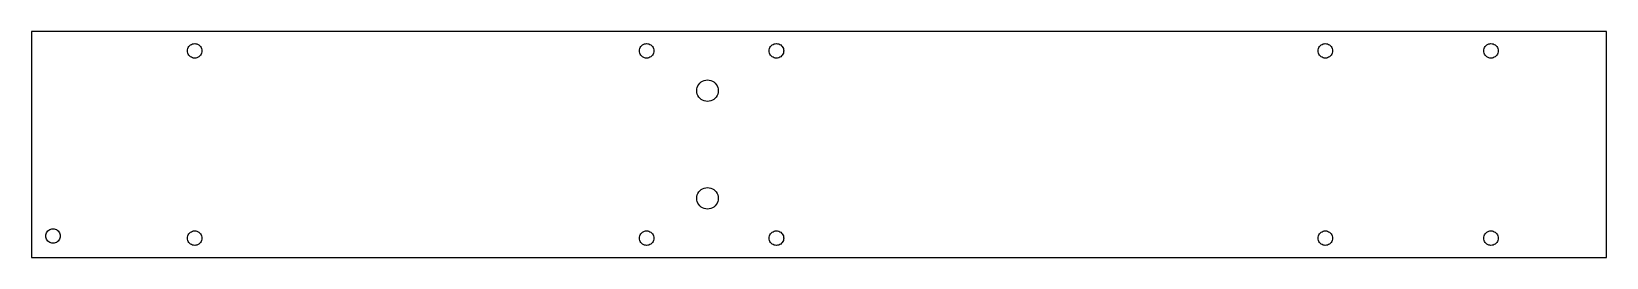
# Model space of a CAD drawing. Header units: metres. Extents: x 8 to 300, y 8 to 50.
import ezdxf

# ---------------------------------------------------------------- set-up
doc = ezdxf.new("R2010")
doc.units = ezdxf.units.M

msp = doc.modelspace()

# ---------------------------------------------------------------- linework, layer by layer
for p, q in [((299.9, 49.5), (7.5, 49.5)), ((7.5, 49.5), (7.5, 7.5)), ((36.7078, 46.6935), (36.8454, 46.8546)), ((36.8454, 46.8546), (37.0065, 46.9922)), ((37.0065, 46.9922), (37.1871, 47.1028)), ((37.1871, 47.1028), (37.3828, 47.1839)), ((37.3828, 47.1839), (37.5888, 47.2334)), ((37.5888, 47.2334), (37.8, 47.25)), ((37.8, 47.25), (38.0112, 47.2334)), ((38.0112, 47.2334), (38.2172, 47.1839)), ((38.2172, 47.1839), (38.4129, 47.1028)), ((38.4129, 47.1028), (38.5935, 46.9922)), ((38.5935, 46.9922), (38.7546, 46.8546)), ((38.7546, 46.8546), (38.8922, 46.6935)), ((120.608, 46.6935), (120.745, 46.8546)), ((120.745, 46.8546), (120.906, 46.9922)), ((120.906, 46.9922), (121.087, 47.1028)), ((121.087, 47.1028), (121.283, 47.1839)), ((121.283, 47.1839), (121.489, 47.2334)), ((121.489, 47.2334), (121.7, 47.25)), ((121.7, 47.25), (121.911, 47.2334)), ((121.911, 47.2334), (122.117, 47.1839)), ((122.117, 47.1839), (122.313, 47.1028)), ((122.313, 47.1028), (122.493, 46.9922)), ((122.493, 46.9922), (122.655, 46.8546)), ((122.655, 46.8546), (122.792, 46.6935)), ((144.708, 46.6935), (144.845, 46.8546)), ((144.845, 46.8546), (145.006, 46.9922)), ((145.006, 46.9922), (145.187, 47.1028)), ((145.187, 47.1028), (145.383, 47.1839)), ((145.383, 47.1839), (145.589, 47.2334)), ((145.589, 47.2334), (145.8, 47.25)), ((145.8, 47.25), (146.011, 47.2334)), ((146.011, 47.2334), (146.217, 47.1839)), ((146.217, 47.1839), (146.413, 47.1028)), ((146.413, 47.1028), (146.594, 46.9922)), ((146.594, 46.9922), (146.755, 46.8546)), ((146.755, 46.8546), (146.892, 46.6935)), ((246.608, 46.6935), (246.745, 46.8546)), ((246.745, 46.8546), (246.906, 46.9922)), ((246.906, 46.9922), (247.087, 47.1028)), ((247.087, 47.1028), (247.283, 47.1839)), ((247.283, 47.1839), (247.489, 47.2334)), ((247.489, 47.2334), (247.7, 47.25)), ((247.7, 47.25), (247.911, 47.2334)), ((247.911, 47.2334), (248.117, 47.1839)), ((248.117, 47.1839), (248.313, 47.1028)), ((248.313, 47.1028), (248.493, 46.9922)), ((248.493, 46.9922), (248.655, 46.8546)), ((248.655, 46.8546), (248.792, 46.6935)), ((277.358, 46.6935), (277.495, 46.8546)), ((277.495, 46.8546), (277.656, 46.9922)), ((277.656, 46.9922), (277.837, 47.1028)), ((277.837, 47.1028), (278.033, 47.1839)), ((278.033, 47.1839), (278.239, 47.2334)), ((278.239, 47.2334), (278.45, 47.25)), ((278.45, 47.25), (278.661, 47.2334)), ((278.661, 47.2334), (278.867, 47.1839)), ((278.867, 47.1839), (279.063, 47.1028)), ((279.063, 47.1028), (279.243, 46.9922)), ((279.243, 46.9922), (279.405, 46.8546)), ((279.405, 46.8546), (279.542, 46.6935)), ((299.9, 7.5), (299.9, 49.5)), ((36.45, 45.9), (36.4666, 46.1112)), ((36.4666, 45.6888), (36.45, 45.9)), ((36.4666, 46.1112), (36.5161, 46.3172)), ((36.5161, 45.4828), (36.4666, 45.6888)), ((36.5161, 46.3172), (36.5971, 46.5129)), ((36.5971, 45.2871), (36.5161, 45.4828)), ((36.5971, 46.5129), (36.7078, 46.6935)), ((36.7078, 45.1065), (36.5971, 45.2871)), ((36.8454, 44.9454), (36.7078, 45.1065)), ((37.0065, 44.8078), (36.8454, 44.9454)), ((37.1871, 44.6971), (37.0065, 44.8078)), ((37.3828, 44.6161), (37.1871, 44.6971)), ((37.5888, 44.5666), (37.3828, 44.6161)), ((37.8, 44.55), (37.5888, 44.5666)), ((38.0112, 44.5666), (37.8, 44.55)), ((38.2172, 44.6161), (38.0112, 44.5666)), ((38.4129, 44.6971), (38.2172, 44.6161)), ((38.5935, 44.8078), (38.4129, 44.6971)), ((38.7546, 44.9454), (38.5935, 44.8078)), ((38.8922, 45.1065), (38.7546, 44.9454)), ((38.8922, 46.6935), (39.0029, 46.5129)), ((39.0029, 45.2871), (38.8922, 45.1065)), ((39.0029, 46.5129), (39.0839, 46.3172)), ((39.0839, 45.4828), (39.0029, 45.2871)), ((39.0839, 46.3172), (39.1334, 46.1112)), ((39.1334, 45.6888), (39.0839, 45.4828)), ((39.1334, 46.1112), (39.15, 45.9)), ((39.15, 45.9), (39.1334, 45.6888)), ((120.35, 45.9), (120.367, 46.1112)), ((120.367, 45.6888), (120.35, 45.9)), ((120.367, 46.1112), (120.416, 46.3172)), ((120.416, 45.4828), (120.367, 45.6888)), ((120.416, 46.3172), (120.497, 46.5129)), ((120.497, 45.2871), (120.416, 45.4828)), ((120.497, 46.5129), (120.608, 46.6935)), ((120.608, 45.1065), (120.497, 45.2871)), ((120.745, 44.9454), (120.608, 45.1065)), ((120.906, 44.8078), (120.745, 44.9454)), ((121.087, 44.6971), (120.906, 44.8078)), ((121.283, 44.6161), (121.087, 44.6971)), ((121.489, 44.5666), (121.283, 44.6161)), ((121.7, 44.55), (121.489, 44.5666)), ((121.911, 44.5666), (121.7, 44.55)), ((122.117, 44.6161), (121.911, 44.5666)), ((122.313, 44.6971), (122.117, 44.6161)), ((122.493, 44.8078), (122.313, 44.6971)), ((122.655, 44.9454), (122.493, 44.8078)), ((122.792, 45.1065), (122.655, 44.9454)), ((122.792, 46.6935), (122.903, 46.5129)), ((122.903, 45.2871), (122.792, 45.1065)), ((122.903, 46.5129), (122.984, 46.3172)), ((122.984, 45.4828), (122.903, 45.2871)), ((122.984, 46.3172), (123.033, 46.1112)), ((123.033, 45.6888), (122.984, 45.4828)), ((123.033, 46.1112), (123.05, 45.9)), ((123.05, 45.9), (123.033, 45.6888)), ((144.45, 45.9), (144.467, 46.1112)), ((144.467, 45.6888), (144.45, 45.9)), ((144.467, 46.1112), (144.516, 46.3172)), ((144.516, 45.4828), (144.467, 45.6888)), ((144.516, 46.3172), (144.597, 46.5129)), ((144.597, 45.2871), (144.516, 45.4828)), ((144.597, 46.5129), (144.708, 46.6935)), ((144.708, 45.1065), (144.597, 45.2871)), ((144.845, 44.9454), (144.708, 45.1065)), ((145.006, 44.8078), (144.845, 44.9454)), ((145.187, 44.6971), (145.006, 44.8078)), ((145.383, 44.6161), (145.187, 44.6971)), ((145.589, 44.5666), (145.383, 44.6161)), ((145.8, 44.55), (145.589, 44.5666)), ((146.011, 44.5666), (145.8, 44.55)), ((146.217, 44.6161), (146.011, 44.5666)), ((146.413, 44.6971), (146.217, 44.6161)), ((146.594, 44.8078), (146.413, 44.6971)), ((146.755, 44.9454), (146.594, 44.8078)), ((146.892, 45.1065), (146.755, 44.9454)), ((146.892, 46.6935), (147.003, 46.5129)), ((147.003, 45.2871), (146.892, 45.1065)), ((147.003, 46.5129), (147.084, 46.3172)), ((147.084, 45.4828), (147.003, 45.2871)), ((147.084, 46.3172), (147.133, 46.1112)), ((147.133, 45.6888), (147.084, 45.4828)), ((147.133, 46.1112), (147.15, 45.9)), ((147.15, 45.9), (147.133, 45.6888)), ((246.35, 45.9), (246.367, 46.1112)), ((246.367, 45.6888), (246.35, 45.9)), ((246.367, 46.1112), (246.416, 46.3172)), ((246.416, 45.4828), (246.367, 45.6888)), ((246.416, 46.3172), (246.497, 46.5129)), ((246.497, 45.2871), (246.416, 45.4828)), ((246.497, 46.5129), (246.608, 46.6935)), ((246.608, 45.1065), (246.497, 45.2871)), ((246.745, 44.9454), (246.608, 45.1065)), ((246.906, 44.8078), (246.745, 44.9454)), ((247.087, 44.6971), (246.906, 44.8078)), ((247.283, 44.6161), (247.087, 44.6971)), ((247.489, 44.5666), (247.283, 44.6161)), ((247.7, 44.55), (247.489, 44.5666)), ((247.911, 44.5666), (247.7, 44.55)), ((248.117, 44.6161), (247.911, 44.5666)), ((248.313, 44.6971), (248.117, 44.6161)), ((248.493, 44.8078), (248.313, 44.6971)), ((248.655, 44.9454), (248.493, 44.8078)), ((248.792, 45.1065), (248.655, 44.9454)), ((248.792, 46.6935), (248.903, 46.5129)), ((248.903, 45.2871), (248.792, 45.1065)), ((248.903, 46.5129), (248.984, 46.3172)), ((248.984, 45.4828), (248.903, 45.2871)), ((248.984, 46.3172), (249.033, 46.1112)), ((249.033, 45.6888), (248.984, 45.4828)), ((249.033, 46.1112), (249.05, 45.9)), ((249.05, 45.9), (249.033, 45.6888)), ((277.1, 45.9), (277.117, 46.1112)), ((277.117, 45.6888), (277.1, 45.9)), ((277.117, 46.1112), (277.166, 46.3172)), ((277.166, 45.4828), (277.117, 45.6888)), ((277.166, 46.3172), (277.247, 46.5129)), ((277.247, 45.2871), (277.166, 45.4828)), ((277.247, 46.5129), (277.358, 46.6935)), ((277.358, 45.1065), (277.247, 45.2871)), ((277.495, 44.9454), (277.358, 45.1065)), ((277.656, 44.8078), (277.495, 44.9454)), ((277.837, 44.6971), (277.656, 44.8078)), ((278.033, 44.6161), (277.837, 44.6971)), ((278.239, 44.5666), (278.033, 44.6161)), ((278.45, 44.55), (278.239, 44.5666)), ((278.661, 44.5666), (278.45, 44.55)), ((278.867, 44.6161), (278.661, 44.5666)), ((279.063, 44.6971), (278.867, 44.6161)), ((279.243, 44.8078), (279.063, 44.6971)), ((279.405, 44.9454), (279.243, 44.8078)), ((279.542, 45.1065), (279.405, 44.9454)), ((279.542, 46.6935), (279.653, 46.5129)), ((279.653, 45.2871), (279.542, 45.1065)), ((279.653, 46.5129), (279.734, 46.3172)), ((279.734, 45.4828), (279.653, 45.2871)), ((279.734, 46.3172), (279.783, 46.1112)), ((279.783, 45.6888), (279.734, 45.4828)), ((279.783, 46.1112), (279.8, 45.9)), ((279.8, 45.9), (279.783, 45.6888)), ((131, 38.5), (131.025, 38.8129)), ((131.025, 38.1871), (131, 38.5)), ((131.025, 38.8129), (131.098, 39.118)), ((131.098, 37.882), (131.025, 38.1871)), ((131.098, 39.118), (131.218, 39.408)), ((131.218, 39.408), (131.382, 39.6756)), ((131.382, 39.6756), (131.586, 39.9142)), ((131.586, 39.9142), (131.824, 40.118)), ((131.824, 40.118), (132.092, 40.282)), ((132.092, 40.282), (132.382, 40.4021)), ((132.382, 40.4021), (132.687, 40.4754)), ((132.687, 40.4754), (133, 40.5)), ((133, 40.5), (133.313, 40.4754)), ((133.313, 40.4754), (133.618, 40.4021)), ((133.618, 40.4021), (133.908, 40.282)), ((133.908, 40.282), (134.176, 40.118)), ((134.176, 40.118), (134.414, 39.9142)), ((134.414, 39.9142), (134.618, 39.6756)), ((134.618, 39.6756), (134.782, 39.408)), ((134.782, 39.408), (134.902, 39.118)), ((134.902, 39.118), (134.975, 38.8129)), ((134.975, 38.1871), (134.902, 37.882)), ((134.975, 38.8129), (135, 38.5)), ((135, 38.5), (134.975, 38.1871)), ((131.218, 37.592), (131.098, 37.882)), ((131.382, 37.3244), (131.218, 37.592)), ((131.586, 37.0858), (131.382, 37.3244)), ((131.824, 36.882), (131.586, 37.0858)), ((132.092, 36.718), (131.824, 36.882)), ((132.382, 36.5979), (132.092, 36.718)), ((132.687, 36.5246), (132.382, 36.5979)), ((133, 36.5), (132.687, 36.5246)), ((133.313, 36.5246), (133, 36.5)), ((133.618, 36.5979), (133.313, 36.5246)), ((133.908, 36.718), (133.618, 36.5979)), ((134.176, 36.882), (133.908, 36.718)), ((134.414, 37.0858), (134.176, 36.882)), ((134.618, 37.3244), (134.414, 37.0858)), ((134.782, 37.592), (134.618, 37.3244)), ((134.902, 37.882), (134.782, 37.592)), ((132.382, 20.4021), (132.687, 20.4754)), ((132.687, 20.4754), (133, 20.5)), ((133, 20.5), (133.313, 20.4754)), ((133.313, 20.4754), (133.618, 20.4021)), ((131, 18.5), (131.025, 18.8129)), ((131.025, 18.1871), (131, 18.5)), ((131.025, 18.8129), (131.098, 19.118)), ((131.098, 17.882), (131.025, 18.1871)), ((131.098, 19.118), (131.218, 19.408)), ((131.218, 17.592), (131.098, 17.882)), ((131.218, 19.408), (131.382, 19.6756)), ((131.382, 17.3244), (131.218, 17.592)), ((131.382, 19.6756), (131.586, 19.9142)), ((131.586, 19.9142), (131.824, 20.118)), ((131.824, 20.118), (132.092, 20.282)), ((132.092, 20.282), (132.382, 20.4021)), ((133.618, 20.4021), (133.908, 20.282)), ((133.908, 20.282), (134.176, 20.118)), ((134.176, 20.118), (134.414, 19.9142)), ((134.414, 19.9142), (134.618, 19.6756)), ((134.618, 19.6756), (134.782, 19.408)), ((134.782, 17.592), (134.618, 17.3244)), ((134.782, 19.408), (134.902, 19.118)), ((134.902, 17.882), (134.782, 17.592)), ((134.902, 19.118), (134.975, 18.8129)), ((134.975, 18.1871), (134.902, 17.882)), ((134.975, 18.8129), (135, 18.5)), ((135, 18.5), (134.975, 18.1871)), ((131.586, 17.0858), (131.382, 17.3244)), ((131.824, 16.882), (131.586, 17.0858)), ((132.092, 16.718), (131.824, 16.882)), ((132.382, 16.5979), (132.092, 16.718)), ((132.687, 16.5246), (132.382, 16.5979)), ((133, 16.5), (132.687, 16.5246)), ((133.313, 16.5246), (133, 16.5)), ((133.618, 16.5979), (133.313, 16.5246)), ((133.908, 16.718), (133.618, 16.5979)), ((134.176, 16.882), (133.908, 16.718)), ((134.414, 17.0858), (134.176, 16.882)), ((134.618, 17.3244), (134.414, 17.0858)), ((10.15, 11.5), (10.1666, 11.7112)), ((10.1666, 11.7112), (10.2161, 11.9172)), ((10.2161, 11.9172), (10.2971, 12.1129)), ((10.2971, 12.1129), (10.4078, 12.2935)), ((10.4078, 12.2935), (10.5454, 12.4546)), ((10.5454, 12.4546), (10.7065, 12.5922)), ((10.7065, 12.5922), (10.8871, 12.7029)), ((10.8871, 12.7029), (11.0828, 12.7839)), ((11.0828, 12.7839), (11.2888, 12.8334)), ((11.2888, 12.8334), (11.5, 12.85)), ((11.5, 12.85), (11.7112, 12.8334)), ((11.7112, 12.8334), (11.9172, 12.7839)), ((11.9172, 12.7839), (12.1129, 12.7029)), ((12.1129, 12.7029), (12.2935, 12.5922)), ((12.2935, 12.5922), (12.4546, 12.4546)), ((12.4546, 12.4546), (12.5922, 12.2935)), ((12.5922, 12.2935), (12.7029, 12.1129)), ((12.7029, 12.1129), (12.7839, 11.9172)), ((12.7839, 11.9172), (12.8334, 11.7112)), ((12.8334, 11.7112), (12.85, 11.5)), ((36.5161, 11.5172), (36.5971, 11.7129)), ((36.5971, 11.7129), (36.7078, 11.8935)), ((36.7078, 11.8935), (36.8454, 12.0546)), ((36.8454, 12.0546), (37.0065, 12.1922)), ((37.0065, 12.1922), (37.1871, 12.3029)), ((37.1871, 12.3029), (37.3828, 12.3839)), ((37.3828, 12.3839), (37.5888, 12.4334)), ((37.5888, 12.4334), (37.8, 12.45)), ((37.8, 12.45), (38.0112, 12.4334)), ((38.0112, 12.4334), (38.2172, 12.3839)), ((38.2172, 12.3839), (38.4129, 12.3029)), ((38.4129, 12.3029), (38.5935, 12.1922)), ((38.5935, 12.1922), (38.7546, 12.0546)), ((38.7546, 12.0546), (38.8922, 11.8935)), ((38.8922, 11.8935), (39.0029, 11.7129)), ((39.0029, 11.7129), (39.0839, 11.5172)), ((120.416, 11.5172), (120.497, 11.7129)), ((120.497, 11.7129), (120.608, 11.8935)), ((120.608, 11.8935), (120.745, 12.0546)), ((120.745, 12.0546), (120.906, 12.1922)), ((120.906, 12.1922), (121.087, 12.3029)), ((121.087, 12.3029), (121.283, 12.3839)), ((121.283, 12.3839), (121.489, 12.4334)), ((121.489, 12.4334), (121.7, 12.45)), ((121.7, 12.45), (121.911, 12.4334)), ((121.911, 12.4334), (122.117, 12.3839)), ((122.117, 12.3839), (122.313, 12.3029)), ((122.313, 12.3029), (122.493, 12.1922)), ((122.493, 12.1922), (122.655, 12.0546)), ((122.655, 12.0546), (122.792, 11.8935)), ((122.792, 11.8935), (122.903, 11.7129)), ((122.903, 11.7129), (122.984, 11.5172)), ((144.516, 11.5172), (144.597, 11.7129)), ((144.597, 11.7129), (144.708, 11.8935)), ((144.708, 11.8935), (144.845, 12.0546)), ((144.845, 12.0546), (145.006, 12.1922)), ((145.006, 12.1922), (145.187, 12.3029)), ((145.187, 12.3029), (145.383, 12.3839)), ((145.383, 12.3839), (145.589, 12.4334)), ((145.589, 12.4334), (145.8, 12.45)), ((145.8, 12.45), (146.011, 12.4334)), ((146.011, 12.4334), (146.217, 12.3839)), ((146.217, 12.3839), (146.413, 12.3029)), ((146.413, 12.3029), (146.594, 12.1922)), ((146.594, 12.1922), (146.755, 12.0546)), ((146.755, 12.0546), (146.892, 11.8935)), ((146.892, 11.8935), (147.003, 11.7129)), ((147.003, 11.7129), (147.084, 11.5172)), ((246.416, 11.5172), (246.497, 11.7129)), ((246.497, 11.7129), (246.608, 11.8935)), ((246.608, 11.8935), (246.745, 12.0546)), ((246.745, 12.0546), (246.906, 12.1922)), ((246.906, 12.1922), (247.087, 12.3029)), ((247.087, 12.3029), (247.283, 12.3839)), ((247.283, 12.3839), (247.489, 12.4334)), ((247.489, 12.4334), (247.7, 12.45)), ((247.7, 12.45), (247.911, 12.4334)), ((247.911, 12.4334), (248.117, 12.3839)), ((248.117, 12.3839), (248.313, 12.3029)), ((248.313, 12.3029), (248.493, 12.1922)), ((248.493, 12.1922), (248.655, 12.0546)), ((248.655, 12.0546), (248.792, 11.8935)), ((248.792, 11.8935), (248.903, 11.7129)), ((248.903, 11.7129), (248.984, 11.5172)), ((277.166, 11.5172), (277.247, 11.7129)), ((277.247, 11.7129), (277.358, 11.8935)), ((277.358, 11.8935), (277.495, 12.0546)), ((277.495, 12.0546), (277.656, 12.1922)), ((277.656, 12.1922), (277.837, 12.3029)), ((277.837, 12.3029), (278.033, 12.3839)), ((278.033, 12.3839), (278.239, 12.4334)), ((278.239, 12.4334), (278.45, 12.45)), ((278.45, 12.45), (278.661, 12.4334)), ((278.661, 12.4334), (278.867, 12.3839)), ((278.867, 12.3839), (279.063, 12.3029)), ((279.063, 12.3029), (279.243, 12.1922)), ((279.243, 12.1922), (279.405, 12.0546)), ((279.405, 12.0546), (279.542, 11.8935)), ((279.542, 11.8935), (279.653, 11.7129)), ((279.653, 11.7129), (279.734, 11.5172)), ((10.1666, 11.2888), (10.15, 11.5)), ((10.2161, 11.0828), (10.1666, 11.2888)), ((10.2971, 10.8871), (10.2161, 11.0828)), ((10.4078, 10.7065), (10.2971, 10.8871)), ((10.5454, 10.5454), (10.4078, 10.7065)), ((10.7065, 10.4078), (10.5454, 10.5454)), ((10.8871, 10.2971), (10.7065, 10.4078)), ((11.0828, 10.2161), (10.8871, 10.2971)), ((11.2888, 10.1666), (11.0828, 10.2161)), ((11.5, 10.15), (11.2888, 10.1666)), ((11.7112, 10.1666), (11.5, 10.15)), ((11.9172, 10.2161), (11.7112, 10.1666)), ((12.1129, 10.2971), (11.9172, 10.2161)), ((12.2935, 10.4078), (12.1129, 10.2971)), ((12.4546, 10.5454), (12.2935, 10.4078)), ((12.5922, 10.7065), (12.4546, 10.5454)), ((12.7029, 10.8871), (12.5922, 10.7065)), ((12.7839, 11.0828), (12.7029, 10.8871)), ((12.8334, 11.2888), (12.7839, 11.0828)), ((12.85, 11.5), (12.8334, 11.2888)), ((36.45, 11.1), (36.4666, 11.3112)), ((36.4666, 10.8888), (36.45, 11.1)), ((36.4666, 11.3112), (36.5161, 11.5172)), ((36.5161, 10.6828), (36.4666, 10.8888)), ((36.5971, 10.4871), (36.5161, 10.6828)), ((36.7078, 10.3065), (36.5971, 10.4871)), ((36.8454, 10.1454), (36.7078, 10.3065)), ((37.0065, 10.0078), (36.8454, 10.1454)), ((37.1871, 9.89714), (37.0065, 10.0078)), ((37.3828, 9.81607), (37.1871, 9.89714)), ((37.5888, 9.76662), (37.3828, 9.81607)), ((37.8, 9.75), (37.5888, 9.76662)), ((38.0112, 9.76662), (37.8, 9.75)), ((38.2172, 9.81607), (38.0112, 9.76662)), ((38.4129, 9.89714), (38.2172, 9.81607)), ((38.5935, 10.0078), (38.4129, 9.89714)), ((38.7546, 10.1454), (38.5935, 10.0078)), ((38.8922, 10.3065), (38.7546, 10.1454)), ((39.0029, 10.4871), (38.8922, 10.3065)), ((39.0839, 10.6828), (39.0029, 10.4871)), ((39.0839, 11.5172), (39.1334, 11.3112)), ((39.1334, 10.8888), (39.0839, 10.6828)), ((39.1334, 11.3112), (39.15, 11.1)), ((39.15, 11.1), (39.1334, 10.8888)), ((120.35, 11.1), (120.367, 11.3112)), ((120.367, 10.8888), (120.35, 11.1)), ((120.367, 11.3112), (120.416, 11.5172)), ((120.416, 10.6828), (120.367, 10.8888)), ((120.497, 10.4871), (120.416, 10.6828)), ((120.608, 10.3065), (120.497, 10.4871)), ((120.745, 10.1454), (120.608, 10.3065)), ((120.906, 10.0078), (120.745, 10.1454)), ((121.087, 9.89714), (120.906, 10.0078)), ((121.283, 9.81607), (121.087, 9.89714)), ((121.489, 9.76662), (121.283, 9.81607)), ((121.7, 9.75), (121.489, 9.76662)), ((121.911, 9.76662), (121.7, 9.75)), ((122.117, 9.81607), (121.911, 9.76662)), ((122.313, 9.89714), (122.117, 9.81607)), ((122.493, 10.0078), (122.313, 9.89714)), ((122.655, 10.1454), (122.493, 10.0078)), ((122.792, 10.3065), (122.655, 10.1454)), ((122.903, 10.4871), (122.792, 10.3065)), ((122.984, 10.6828), (122.903, 10.4871)), ((122.984, 11.5172), (123.033, 11.3112)), ((123.033, 10.8888), (122.984, 10.6828)), ((123.033, 11.3112), (123.05, 11.1)), ((123.05, 11.1), (123.033, 10.8888)), ((144.45, 11.1), (144.467, 11.3112)), ((144.467, 10.8888), (144.45, 11.1)), ((144.467, 11.3112), (144.516, 11.5172)), ((144.516, 10.6828), (144.467, 10.8888)), ((144.597, 10.4871), (144.516, 10.6828)), ((144.708, 10.3065), (144.597, 10.4871)), ((144.845, 10.1454), (144.708, 10.3065)), ((145.006, 10.0078), (144.845, 10.1454)), ((145.187, 9.89714), (145.006, 10.0078)), ((145.383, 9.81607), (145.187, 9.89714)), ((145.589, 9.76662), (145.383, 9.81607)), ((145.8, 9.75), (145.589, 9.76662)), ((146.011, 9.76662), (145.8, 9.75)), ((146.217, 9.81607), (146.011, 9.76662)), ((146.413, 9.89714), (146.217, 9.81607)), ((146.594, 10.0078), (146.413, 9.89714)), ((146.755, 10.1454), (146.594, 10.0078)), ((146.892, 10.3065), (146.755, 10.1454)), ((147.003, 10.4871), (146.892, 10.3065)), ((147.084, 10.6828), (147.003, 10.4871)), ((147.084, 11.5172), (147.133, 11.3112)), ((147.133, 10.8888), (147.084, 10.6828)), ((147.133, 11.3112), (147.15, 11.1)), ((147.15, 11.1), (147.133, 10.8888)), ((246.35, 11.1), (246.367, 11.3112)), ((246.367, 10.8888), (246.35, 11.1)), ((246.367, 11.3112), (246.416, 11.5172)), ((246.416, 10.6828), (246.367, 10.8888)), ((246.497, 10.4871), (246.416, 10.6828)), ((246.608, 10.3065), (246.497, 10.4871)), ((246.745, 10.1454), (246.608, 10.3065)), ((246.906, 10.0078), (246.745, 10.1454)), ((247.087, 9.89714), (246.906, 10.0078)), ((247.283, 9.81607), (247.087, 9.89714)), ((247.489, 9.76662), (247.283, 9.81607)), ((247.7, 9.75), (247.489, 9.76662)), ((247.911, 9.76662), (247.7, 9.75)), ((248.117, 9.81607), (247.911, 9.76662)), ((248.313, 9.89714), (248.117, 9.81607)), ((248.493, 10.0078), (248.313, 9.89714)), ((248.655, 10.1454), (248.493, 10.0078)), ((248.792, 10.3065), (248.655, 10.1454)), ((248.903, 10.4871), (248.792, 10.3065)), ((248.984, 10.6828), (248.903, 10.4871)), ((248.984, 11.5172), (249.033, 11.3112)), ((249.033, 10.8888), (248.984, 10.6828)), ((249.033, 11.3112), (249.05, 11.1)), ((249.05, 11.1), (249.033, 10.8888)), ((277.1, 11.1), (277.117, 11.3112)), ((277.117, 10.8888), (277.1, 11.1)), ((277.117, 11.3112), (277.166, 11.5172)), ((277.166, 10.6828), (277.117, 10.8888)), ((277.247, 10.4871), (277.166, 10.6828)), ((277.358, 10.3065), (277.247, 10.4871)), ((277.495, 10.1454), (277.358, 10.3065)), ((277.656, 10.0078), (277.495, 10.1454)), ((277.837, 9.89714), (277.656, 10.0078)), ((278.033, 9.81607), (277.837, 9.89714)), ((278.239, 9.76662), (278.033, 9.81607)), ((278.45, 9.75), (278.239, 9.76662)), ((278.661, 9.76662), (278.45, 9.75)), ((278.867, 9.81607), (278.661, 9.76662)), ((279.063, 9.89714), (278.867, 9.81607)), ((279.243, 10.0078), (279.063, 9.89714)), ((279.405, 10.1454), (279.243, 10.0078)), ((279.542, 10.3065), (279.405, 10.1454)), ((279.653, 10.4871), (279.542, 10.3065)), ((279.734, 10.6828), (279.653, 10.4871)), ((279.734, 11.5172), (279.783, 11.3112)), ((279.783, 10.8888), (279.734, 10.6828)), ((279.783, 11.3112), (279.8, 11.1)), ((279.8, 11.1), (279.783, 10.8888)), ((7.5, 7.5), (299.9, 7.5))]:
    msp.add_line(p, q)

doc.saveas('drawing.dxf')
